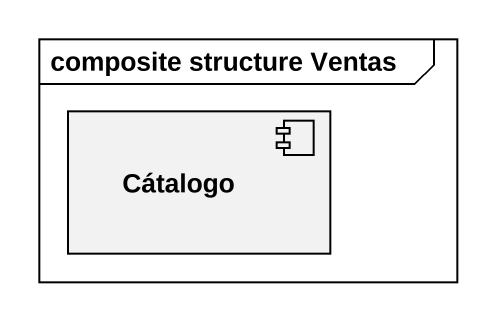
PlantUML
@startuml
mainframe composite structure Ventas
component Cátalogo
@enduml
